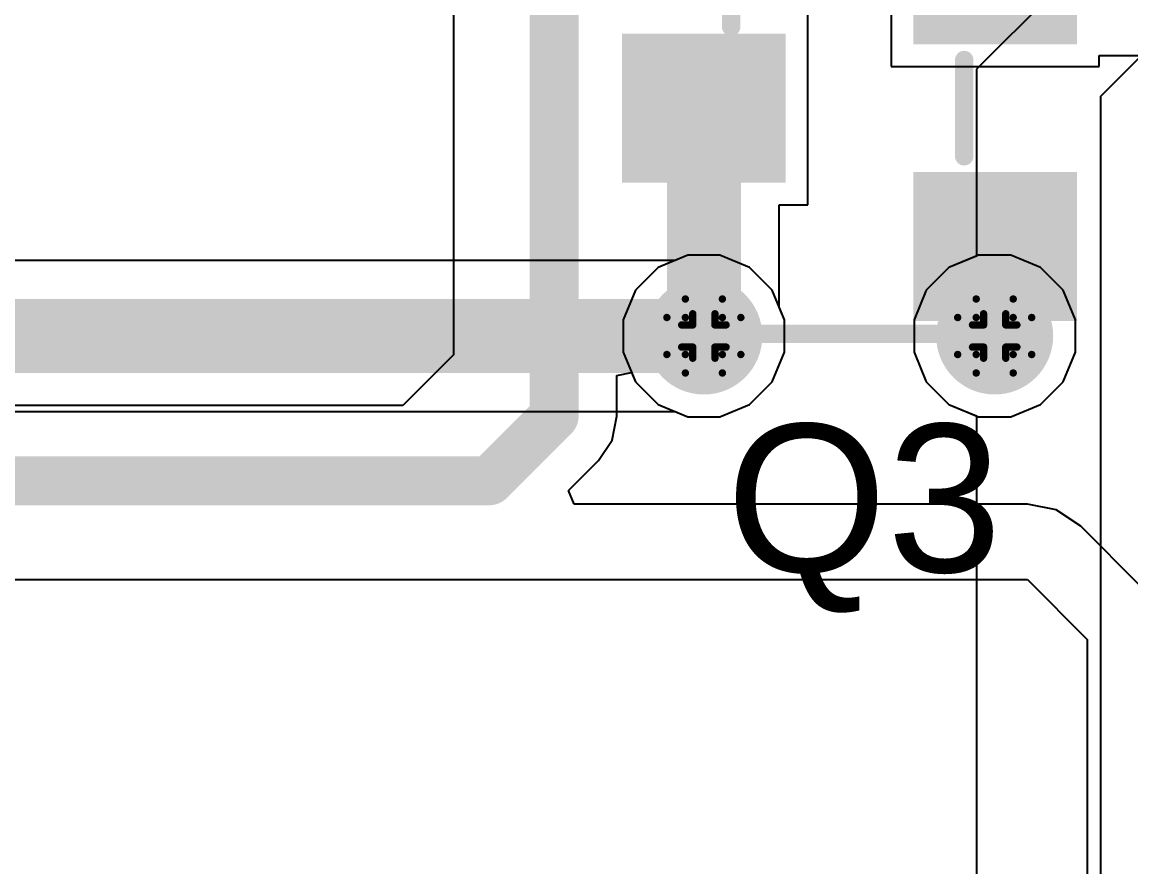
# Model space of a CAD drawing. Header units: inches. Extents: x -3 to 5259, y -3 to 5282.
# Drawn here: x 15.55 to 23.16, y 15.12 to 20.92 of the extents above; entities that cross this region are included whole.
import ezdxf

# ---------------------------------------------------------------- set-up
doc = ezdxf.new("R2010")
doc.units = ezdxf.units.IN
for name, color, linetype in [('Bottom Layer', 5, 'Continuous'), ('Bottom Solder', 6, 'Continuous'), ('Drill Drawing', 1, 'Continuous'), ('Layer 1', 16, 'Continuous'), ('Layer 2', 76, 'Continuous'), ('Top Layer', 1, 'Continuous'), ('Top Overlay', 2, 'Continuous'), ('Top Paste', 8, 'Continuous'), ('Top Solder', 216, 'Continuous'), ('Via Holes', 16, 'Continuous')]:
    doc.layers.add(name, color=color, linetype=linetype)
doc.styles.add('Arial', font='', dxfattribs={"height": 0.2})
doc.styles.get('Arial').set_extended_font_data('Arial')

# ---------------------------------------------------------------- blocks, each defined once
blk = doc.blocks.new('SOT_23_164')
at = {"layer": 'Top Layer'}
for points in [[(-0.41, 1.46), (0.41, 1.46), (0.41, 0.54), (-0.41, 0.54)], [(-1.36, -0.54), (-0.54, -0.54), (-0.54, -1.46), (-1.36, -1.46)], [(0.54, -0.54), (1.36, -0.54), (1.36, -1.46), (0.54, -1.46)]]:
    blk.add_hatch(color=1, dxfattribs=at).paths.add_polyline_path(points)
at = {"layer": 'Top Paste'}
for points in [[(-0.41, 1.46), (0.41, 1.46), (0.41, 0.54), (-0.41, 0.54)], [(-1.36, -0.54), (-0.54, -0.54), (-0.54, -1.46), (-1.36, -1.46)], [(0.54, -0.54), (1.36, -0.54), (1.36, -1.46), (0.54, -1.46)]]:
    blk.add_hatch(color=8, dxfattribs=at).paths.add_polyline_path(points)
at = {"layer": 'Top Solder'}
for points in [[(-0.5116, 1.5616), (0.5116, 1.5616), (0.5116, 0.4384), (-0.5116, 0.4384)], [(-1.4616, -0.4384), (-0.4384, -0.4384), (-0.4384, -1.5616), (-1.4616, -1.5616)], [(0.4384, -0.4384), (1.4616, -0.4384), (1.4616, -1.5616), (0.4384, -1.5616)]]:
    blk.add_hatch(color=216, dxfattribs=at).paths.add_polyline_path(points)
at = {"layer": 'Top Overlay'}
for points in [[(-1.5494, 0.8128, 0.127, 0.127, 0), (-1.5494, -0.5842, 0.127, 0.127, 0)], [(-1.5494, 0.8128, 0.127, 0.127, 0), (-0.5588, 0.8128, 0.127, 0.127, 0)], [(0.5588, 0.8128, 0.127, 0.127, 0), (1.5494, 0.8128, 0.127, 0.127, 0)], [(1.5494, 0.8128, 0.127, 0.127, 0), (1.5494, -0.5842, 0.127, 0.127, 0)], [(-0.3302, -0.7874, 0.127, 0.127, 0), (0.3302, -0.7874, 0.127, 0.127, 0)], [(-1.6764, -1.0414, 0.127, 0.127, 0), (-1.5494, -1.1684, 0.127, 0.127, 0)], [(-1.6764, -1.0414, 0.127, 0.127, 0), (-1.6764, -1.2954, 0.127, 0.127, 0)], [(-1.5494, -1.1684, 0.127, 0.127, 0), (-1.6764, -1.2954, 0.127, 0.127, 0)]]:
    blk.add_lwpolyline(points, format="xyseb", dxfattribs=at)
for points in [[(-1.5812, 0.8128, 0.0635, 0.0635, 1), (-1.5176, 0.8128, 0.0635, 0.0635, 1)], [(-1.5812, 0.8128, 0.0635, 0.0635, 1), (-1.5176, 0.8128, 0.0635, 0.0635, 1)], [(-0.5905, 0.8128, 0.0635, 0.0635, 1), (-0.5271, 0.8128, 0.0635, 0.0635, 1)], [(0.5271, 0.8128, 0.0635, 0.0635, 1), (0.5905, 0.8128, 0.0635, 0.0635, 1)], [(1.5176, 0.8128, 0.0635, 0.0635, 1), (1.5812, 0.8128, 0.0635, 0.0635, 1)], [(1.5176, 0.8128, 0.0635, 0.0635, 1), (1.5812, 0.8128, 0.0635, 0.0635, 1)], [(-1.5812, -0.5842, 0.0635, 0.0635, 1), (-1.5177, -0.5842, 0.0635, 0.0635, 1)], [(1.5177, -0.5842, 0.0635, 0.0635, 1), (1.5812, -0.5842, 0.0635, 0.0635, 1)], [(-0.3619, -0.7874, 0.0635, 0.0635, 1), (-0.2984, -0.7874, 0.0635, 0.0635, 1)], [(0.2984, -0.7874, 0.0635, 0.0635, 1), (0.3619, -0.7874, 0.0635, 0.0635, 1)], [(-1.7082, -1.0414, 0.0635, 0.0635, 1), (-1.6446, -1.0414, 0.0635, 0.0635, 1)], [(-1.7082, -1.0414, 0.0635, 0.0635, 1), (-1.6446, -1.0414, 0.0635, 0.0635, 1)], [(-1.5812, -1.1684, 0.0635, 0.0635, 1), (-1.5176, -1.1684, 0.0635, 0.0635, 1)], [(-1.5812, -1.1684, 0.0635, 0.0635, 1), (-1.5176, -1.1684, 0.0635, 0.0635, 1)], [(-1.7082, -1.2954, 0.0635, 0.0635, 1), (-1.6446, -1.2954, 0.0635, 0.0635, 1)], [(-1.7082, -1.2954, 0.0635, 0.0635, 1), (-1.6446, -1.2954, 0.0635, 0.0635, 1)]]:
    blk.add_lwpolyline(points, format="xyseb", close=True, dxfattribs=at)

msp = doc.modelspace()

# ---------------------------------------------------------------- hatches: boundary and pattern name
at = {"layer": 'Bottom Layer'}
h = msp.add_hatch(color=5, dxfattribs=at)
edge = h.paths.add_edge_path()
edge.add_arc((20.2278, 18.766), 0.3, 0, 360)
h = msp.add_hatch(color=5, dxfattribs=at)
edge = h.paths.add_edge_path()
edge.add_arc((22.2245, 18.766), 0.3, 0, 360)
at = {"layer": 'Bottom Solder'}
h = msp.add_hatch(color=6, dxfattribs=at)
edge = h.paths.add_edge_path()
edge.add_arc((20.2278, 18.766), 0.4016, 0, 360)
h = msp.add_hatch(color=6, dxfattribs=at)
edge = h.paths.add_edge_path()
edge.add_arc((22.2245, 18.766), 0.4016, 0, 360)
at = {"layer": 'Layer 1'}
h = msp.add_hatch(color=16, dxfattribs=at)
edge = h.paths.add_edge_path()
edge.add_arc((20.2278, 18.766), 0.3, 0, 360)
h = msp.add_hatch(color=16, dxfattribs=at)
edge = h.paths.add_edge_path()
edge.add_arc((22.2245, 18.766), 0.3, 0, 360)
at = {"layer": 'Layer 2'}
h = msp.add_hatch(color=76, dxfattribs=at)
edge = h.paths.add_edge_path()
edge.add_arc((20.2278, 18.766), 0.3, 0, 360)
h = msp.add_hatch(color=76, dxfattribs=at)
edge = h.paths.add_edge_path()
edge.add_arc((22.2245, 18.766), 0.3, 0, 360)
at = {"layer": 'Top Layer'}
msp.add_hatch(color=1, dxfattribs=at).paths.add_polyline_path([(22.5252, 19.3802), (21.9231, 19.3802), (21.9231, 18.7659), (22.5252, 18.7659)])
h = msp.add_hatch(color=1, dxfattribs=at)
edge = h.paths.add_edge_path()
edge.add_arc((20.2278, 18.766), 0.3, 0, 360)
h = msp.add_hatch(color=1, dxfattribs=at)
edge = h.paths.add_edge_path()
edge.add_arc((22.2245, 18.766), 0.3, 0, 360)
at = {"layer": 'Top Solder'}
h = msp.add_hatch(color=216, dxfattribs=at)
edge = h.paths.add_edge_path()
edge.add_arc((20.2278, 18.766), 0.4016, 0, 360)
h = msp.add_hatch(color=216, dxfattribs=at)
edge = h.paths.add_edge_path()
edge.add_arc((22.2245, 18.766), 0.4016, 0, 360)
at = {"layer": 'Via Holes'}
h = msp.add_hatch(color=7, dxfattribs=at)
edge = h.paths.add_edge_path()
edge.add_arc((20.2278, 18.766), 0.15, 0, 360)
h = msp.add_hatch(color=7, dxfattribs=at)
edge = h.paths.add_edge_path()
edge.add_arc((22.2245, 18.766), 0.15, 0, 360)

# ---------------------------------------------------------------- linework, layer by layer
at = {"layer": 'Bottom Layer'}
for p, q in [((20.0306, 19.2839), (2.032, 19.2839)), ((20.1176, 19.32), (20.0306, 19.2839)), ((20.338, 19.32), (20.1176, 19.32)), ((20.5416, 19.2356), (20.338, 19.32)), ((22.1143, 19.32), (21.9107, 19.2356)), ((22.3347, 19.32), (22.1143, 19.32)), ((22.5383, 19.2356), (22.3347, 19.32)), ((20.6975, 19.0798), (20.5416, 19.2356)), ((21.9107, 19.2356), (21.7549, 19.0798)), ((22.6942, 19.0798), (22.5383, 19.2356)), ((20.7818, 18.8762), (20.6975, 19.0798)), ((21.7549, 19.0798), (21.6705, 18.8762)), ((22.7785, 18.8762), (22.6942, 19.0798)), ((20.7818, 18.6558), (20.7818, 18.8762)), ((21.6705, 18.8762), (21.6705, 18.6558)), ((22.7785, 18.6558), (22.7785, 18.8762)), ((20.6975, 18.4521), (20.7818, 18.6558)), ((21.6705, 18.6558), (21.7549, 18.4521)), ((22.6942, 18.4521), (22.7785, 18.6558)), ((20.5416, 18.2963), (20.6975, 18.4521)), ((21.7549, 18.4521), (21.9107, 18.2963)), ((22.5383, 18.2963), (22.6942, 18.4521)), ((20.338, 18.212), (20.5416, 18.2963)), ((21.9107, 18.2963), (22.1143, 18.212)), ((22.3347, 18.212), (22.5383, 18.2963)), ((2.032, 18.248), (20.0306, 18.248)), ((20.0306, 18.248), (20.1176, 18.212)), ((20.1176, 18.212), (20.338, 18.212)), ((22.1143, 18.212), (22.3347, 18.212))]:
    msp.add_line(p, q, dxfattribs=at)
msp.add_lwpolyline([(1.748, 18.766, 0.508, 0.508, 0), (20.2278, 18.766, 0.508, 0.508, 0)], format="xyseb", dxfattribs=at)
msp.add_lwpolyline([(20.1008, 18.766, 0.254, 0.254, 1), (20.3548, 18.766, 0.254, 0.254, 1)], format="xyseb", close=True, dxfattribs=at)
at = {"layer": 'Drill Drawing'}
for points in [[(20.1008, 18.893, 0.0508, 0.0508, 0), (20.1008, 19.02, 0.0508, 0.0508, 0)], [(20.1008, 19.02, 0.0508, 0.0508, 0), (20.3548, 19.02, 0.0508, 0.0508, 0)], [(20.3548, 18.893, 0.0508, 0.0508, 0), (20.3548, 19.02, 0.0508, 0.0508, 0)], [(22.0975, 18.893, 0.0508, 0.0508, 0), (22.0975, 19.02, 0.0508, 0.0508, 0)], [(22.0975, 19.02, 0.0508, 0.0508, 0), (22.3515, 19.02, 0.0508, 0.0508, 0)], [(22.3515, 18.893, 0.0508, 0.0508, 0), (22.3515, 19.02, 0.0508, 0.0508, 0)], [(19.9738, 18.639, 0.0508, 0.0508, 0), (19.9738, 18.893, 0.0508, 0.0508, 0)], [(19.9738, 18.893, 0.0508, 0.0508, 0), (20.1008, 18.893, 0.0508, 0.0508, 0)], [(20.1516, 18.8422, 0.0508, 0.0508, 0), (20.1516, 18.9184, 0.0508, 0.0508, 0)], [(20.1516, 18.9184, 0.0508, 0.0508, 0), (20.304, 18.9184, 0.0508, 0.0508, 0)], [(20.304, 18.8422, 0.0508, 0.0508, 0), (20.304, 18.9184, 0.0508, 0.0508, 0)], [(20.3548, 18.893, 0.0508, 0.0508, 0), (20.4818, 18.893, 0.0508, 0.0508, 0)], [(20.4818, 18.639, 0.0508, 0.0508, 0), (20.4818, 18.893, 0.0508, 0.0508, 0)], [(21.9705, 18.639, 0.0508, 0.0508, 0), (21.9705, 18.893, 0.0508, 0.0508, 0)], [(21.9705, 18.893, 0.0508, 0.0508, 0), (22.0975, 18.893, 0.0508, 0.0508, 0)], [(22.1483, 18.8422, 0.0508, 0.0508, 0), (22.1483, 18.9184, 0.0508, 0.0508, 0)], [(22.1483, 18.9184, 0.0508, 0.0508, 0), (22.3007, 18.9184, 0.0508, 0.0508, 0)], [(22.3007, 18.8422, 0.0508, 0.0508, 0), (22.3007, 18.9184, 0.0508, 0.0508, 0)], [(22.3515, 18.893, 0.0508, 0.0508, 0), (22.4785, 18.893, 0.0508, 0.0508, 0)], [(22.4785, 18.639, 0.0508, 0.0508, 0), (22.4785, 18.893, 0.0508, 0.0508, 0)], [(20.0754, 18.6898, 0.0508, 0.0508, 0), (20.0754, 18.8422, 0.0508, 0.0508, 0)], [(20.0754, 18.8422, 0.0508, 0.0508, 0), (20.1516, 18.8422, 0.0508, 0.0508, 0)], [(20.304, 18.8422, 0.0508, 0.0508, 0), (20.3802, 18.8422, 0.0508, 0.0508, 0)], [(20.3802, 18.6898, 0.0508, 0.0508, 0), (20.3802, 18.8422, 0.0508, 0.0508, 0)], [(22.0721, 18.6898, 0.0508, 0.0508, 0), (22.0721, 18.8422, 0.0508, 0.0508, 0)], [(22.0721, 18.8422, 0.0508, 0.0508, 0), (22.1483, 18.8422, 0.0508, 0.0508, 0)], [(22.3007, 18.8422, 0.0508, 0.0508, 0), (22.3769, 18.8422, 0.0508, 0.0508, 0)], [(22.3769, 18.6898, 0.0508, 0.0508, 0), (22.3769, 18.8422, 0.0508, 0.0508, 0)], [(19.9738, 18.639, 0.0508, 0.0508, 0), (20.1008, 18.639, 0.0508, 0.0508, 0)], [(20.0754, 18.6898, 0.0508, 0.0508, 0), (20.1516, 18.6898, 0.0508, 0.0508, 0)], [(20.1008, 18.512, 0.0508, 0.0508, 0), (20.1008, 18.639, 0.0508, 0.0508, 0)], [(20.1516, 18.6136, 0.0508, 0.0508, 0), (20.1516, 18.6898, 0.0508, 0.0508, 0)], [(20.304, 18.6898, 0.0508, 0.0508, 0), (20.3802, 18.6898, 0.0508, 0.0508, 0)], [(20.304, 18.6136, 0.0508, 0.0508, 0), (20.304, 18.6898, 0.0508, 0.0508, 0)], [(20.3548, 18.639, 0.0508, 0.0508, 0), (20.4818, 18.639, 0.0508, 0.0508, 0)], [(20.3548, 18.512, 0.0508, 0.0508, 0), (20.3548, 18.639, 0.0508, 0.0508, 0)], [(21.9705, 18.639, 0.0508, 0.0508, 0), (22.0975, 18.639, 0.0508, 0.0508, 0)], [(22.0721, 18.6898, 0.0508, 0.0508, 0), (22.1483, 18.6898, 0.0508, 0.0508, 0)], [(22.0975, 18.512, 0.0508, 0.0508, 0), (22.0975, 18.639, 0.0508, 0.0508, 0)], [(22.1483, 18.6136, 0.0508, 0.0508, 0), (22.1483, 18.6898, 0.0508, 0.0508, 0)], [(22.3007, 18.6898, 0.0508, 0.0508, 0), (22.3769, 18.6898, 0.0508, 0.0508, 0)], [(22.3007, 18.6136, 0.0508, 0.0508, 0), (22.3007, 18.6898, 0.0508, 0.0508, 0)], [(22.3515, 18.639, 0.0508, 0.0508, 0), (22.4785, 18.639, 0.0508, 0.0508, 0)], [(22.3515, 18.512, 0.0508, 0.0508, 0), (22.3515, 18.639, 0.0508, 0.0508, 0)], [(20.1516, 18.6136, 0.0508, 0.0508, 0), (20.304, 18.6136, 0.0508, 0.0508, 0)], [(22.1483, 18.6136, 0.0508, 0.0508, 0), (22.3007, 18.6136, 0.0508, 0.0508, 0)], [(20.1008, 18.512, 0.0508, 0.0508, 0), (20.3548, 18.512, 0.0508, 0.0508, 0)], [(22.0975, 18.512, 0.0508, 0.0508, 0), (22.3515, 18.512, 0.0508, 0.0508, 0)]]:
    msp.add_lwpolyline(points, format="xyseb", dxfattribs=at)
for points in [[(20.0881, 19.02, 0.0254, 0.0254, 1), (20.1135, 19.02, 0.0254, 0.0254, 1)], [(20.0881, 19.02, 0.0254, 0.0254, 1), (20.1135, 19.02, 0.0254, 0.0254, 1)], [(20.3421, 19.02, 0.0254, 0.0254, 1), (20.3675, 19.02, 0.0254, 0.0254, 1)], [(20.3421, 19.02, 0.0254, 0.0254, 1), (20.3675, 19.02, 0.0254, 0.0254, 1)], [(22.0848, 19.02, 0.0254, 0.0254, 1), (22.1102, 19.02, 0.0254, 0.0254, 1)], [(22.0848, 19.02, 0.0254, 0.0254, 1), (22.1102, 19.02, 0.0254, 0.0254, 1)], [(22.3388, 19.02, 0.0254, 0.0254, 1), (22.3642, 19.02, 0.0254, 0.0254, 1)], [(22.3388, 19.02, 0.0254, 0.0254, 1), (22.3642, 19.02, 0.0254, 0.0254, 1)], [(19.9611, 18.893, 0.0254, 0.0254, 1), (19.9865, 18.893, 0.0254, 0.0254, 1)], [(19.9611, 18.893, 0.0254, 0.0254, 1), (19.9865, 18.893, 0.0254, 0.0254, 1)], [(20.0881, 18.893, 0.0254, 0.0254, 1), (20.1135, 18.893, 0.0254, 0.0254, 1)], [(20.0881, 18.893, 0.0254, 0.0254, 1), (20.1135, 18.893, 0.0254, 0.0254, 1)], [(20.1389, 18.9184, 0.0254, 0.0254, 1), (20.1643, 18.9184, 0.0254, 0.0254, 1)], [(20.1389, 18.9184, 0.0254, 0.0254, 1), (20.1643, 18.9184, 0.0254, 0.0254, 1)], [(20.2913, 18.9184, 0.0254, 0.0254, 1), (20.3167, 18.9184, 0.0254, 0.0254, 1)], [(20.2913, 18.9184, 0.0254, 0.0254, 1), (20.3167, 18.9184, 0.0254, 0.0254, 1)], [(20.3421, 18.893, 0.0254, 0.0254, 1), (20.3675, 18.893, 0.0254, 0.0254, 1)], [(20.3421, 18.893, 0.0254, 0.0254, 1), (20.3675, 18.893, 0.0254, 0.0254, 1)], [(20.4691, 18.893, 0.0254, 0.0254, 1), (20.4945, 18.893, 0.0254, 0.0254, 1)], [(20.4691, 18.893, 0.0254, 0.0254, 1), (20.4945, 18.893, 0.0254, 0.0254, 1)], [(21.9578, 18.893, 0.0254, 0.0254, 1), (21.9832, 18.893, 0.0254, 0.0254, 1)], [(21.9578, 18.893, 0.0254, 0.0254, 1), (21.9832, 18.893, 0.0254, 0.0254, 1)], [(22.0848, 18.893, 0.0254, 0.0254, 1), (22.1102, 18.893, 0.0254, 0.0254, 1)], [(22.0848, 18.893, 0.0254, 0.0254, 1), (22.1102, 18.893, 0.0254, 0.0254, 1)], [(22.1356, 18.9184, 0.0254, 0.0254, 1), (22.161, 18.9184, 0.0254, 0.0254, 1)], [(22.1356, 18.9184, 0.0254, 0.0254, 1), (22.161, 18.9184, 0.0254, 0.0254, 1)], [(22.288, 18.9184, 0.0254, 0.0254, 1), (22.3134, 18.9184, 0.0254, 0.0254, 1)], [(22.288, 18.9184, 0.0254, 0.0254, 1), (22.3134, 18.9184, 0.0254, 0.0254, 1)], [(22.3388, 18.893, 0.0254, 0.0254, 1), (22.3642, 18.893, 0.0254, 0.0254, 1)], [(22.3388, 18.893, 0.0254, 0.0254, 1), (22.3642, 18.893, 0.0254, 0.0254, 1)], [(22.4658, 18.893, 0.0254, 0.0254, 1), (22.4912, 18.893, 0.0254, 0.0254, 1)], [(22.4658, 18.893, 0.0254, 0.0254, 1), (22.4912, 18.893, 0.0254, 0.0254, 1)], [(20.0627, 18.8422, 0.0254, 0.0254, 1), (20.0881, 18.8422, 0.0254, 0.0254, 1)], [(20.0627, 18.8422, 0.0254, 0.0254, 1), (20.0881, 18.8422, 0.0254, 0.0254, 1)], [(20.1389, 18.8422, 0.0254, 0.0254, 1), (20.1643, 18.8422, 0.0254, 0.0254, 1)], [(20.1389, 18.8422, 0.0254, 0.0254, 1), (20.1643, 18.8422, 0.0254, 0.0254, 1)], [(20.2913, 18.8422, 0.0254, 0.0254, 1), (20.3167, 18.8422, 0.0254, 0.0254, 1)], [(20.2913, 18.8422, 0.0254, 0.0254, 1), (20.3167, 18.8422, 0.0254, 0.0254, 1)], [(20.3675, 18.8422, 0.0254, 0.0254, 1), (20.3929, 18.8422, 0.0254, 0.0254, 1)], [(20.3675, 18.8422, 0.0254, 0.0254, 1), (20.3929, 18.8422, 0.0254, 0.0254, 1)], [(22.0594, 18.8422, 0.0254, 0.0254, 1), (22.0848, 18.8422, 0.0254, 0.0254, 1)], [(22.0594, 18.8422, 0.0254, 0.0254, 1), (22.0848, 18.8422, 0.0254, 0.0254, 1)], [(22.1356, 18.8422, 0.0254, 0.0254, 1), (22.161, 18.8422, 0.0254, 0.0254, 1)], [(22.1356, 18.8422, 0.0254, 0.0254, 1), (22.161, 18.8422, 0.0254, 0.0254, 1)], [(22.288, 18.8422, 0.0254, 0.0254, 1), (22.3134, 18.8422, 0.0254, 0.0254, 1)], [(22.288, 18.8422, 0.0254, 0.0254, 1), (22.3134, 18.8422, 0.0254, 0.0254, 1)], [(22.3642, 18.8422, 0.0254, 0.0254, 1), (22.3896, 18.8422, 0.0254, 0.0254, 1)], [(22.3642, 18.8422, 0.0254, 0.0254, 1), (22.3896, 18.8422, 0.0254, 0.0254, 1)], [(19.9611, 18.639, 0.0254, 0.0254, 1), (19.9865, 18.639, 0.0254, 0.0254, 1)], [(19.9611, 18.639, 0.0254, 0.0254, 1), (19.9865, 18.639, 0.0254, 0.0254, 1)], [(20.0627, 18.6898, 0.0254, 0.0254, 1), (20.0881, 18.6898, 0.0254, 0.0254, 1)], [(20.0627, 18.6898, 0.0254, 0.0254, 1), (20.0881, 18.6898, 0.0254, 0.0254, 1)], [(20.0881, 18.639, 0.0254, 0.0254, 1), (20.1135, 18.639, 0.0254, 0.0254, 1)], [(20.0881, 18.639, 0.0254, 0.0254, 1), (20.1135, 18.639, 0.0254, 0.0254, 1)], [(20.1389, 18.6898, 0.0254, 0.0254, 1), (20.1643, 18.6898, 0.0254, 0.0254, 1)], [(20.1389, 18.6898, 0.0254, 0.0254, 1), (20.1643, 18.6898, 0.0254, 0.0254, 1)], [(20.2913, 18.6898, 0.0254, 0.0254, 1), (20.3167, 18.6898, 0.0254, 0.0254, 1)], [(20.2913, 18.6898, 0.0254, 0.0254, 1), (20.3167, 18.6898, 0.0254, 0.0254, 1)], [(20.3421, 18.639, 0.0254, 0.0254, 1), (20.3675, 18.639, 0.0254, 0.0254, 1)], [(20.3421, 18.639, 0.0254, 0.0254, 1), (20.3675, 18.639, 0.0254, 0.0254, 1)], [(20.3675, 18.6898, 0.0254, 0.0254, 1), (20.3929, 18.6898, 0.0254, 0.0254, 1)], [(20.3675, 18.6898, 0.0254, 0.0254, 1), (20.3929, 18.6898, 0.0254, 0.0254, 1)], [(20.4691, 18.639, 0.0254, 0.0254, 1), (20.4945, 18.639, 0.0254, 0.0254, 1)], [(20.4691, 18.639, 0.0254, 0.0254, 1), (20.4945, 18.639, 0.0254, 0.0254, 1)], [(21.9578, 18.639, 0.0254, 0.0254, 1), (21.9832, 18.639, 0.0254, 0.0254, 1)], [(21.9578, 18.639, 0.0254, 0.0254, 1), (21.9832, 18.639, 0.0254, 0.0254, 1)], [(22.0594, 18.6898, 0.0254, 0.0254, 1), (22.0848, 18.6898, 0.0254, 0.0254, 1)], [(22.0594, 18.6898, 0.0254, 0.0254, 1), (22.0848, 18.6898, 0.0254, 0.0254, 1)], [(22.0848, 18.639, 0.0254, 0.0254, 1), (22.1102, 18.639, 0.0254, 0.0254, 1)], [(22.0848, 18.639, 0.0254, 0.0254, 1), (22.1102, 18.639, 0.0254, 0.0254, 1)], [(22.1356, 18.6898, 0.0254, 0.0254, 1), (22.161, 18.6898, 0.0254, 0.0254, 1)], [(22.1356, 18.6898, 0.0254, 0.0254, 1), (22.161, 18.6898, 0.0254, 0.0254, 1)], [(22.288, 18.6898, 0.0254, 0.0254, 1), (22.3134, 18.6898, 0.0254, 0.0254, 1)], [(22.288, 18.6898, 0.0254, 0.0254, 1), (22.3134, 18.6898, 0.0254, 0.0254, 1)], [(22.3388, 18.639, 0.0254, 0.0254, 1), (22.3642, 18.639, 0.0254, 0.0254, 1)], [(22.3388, 18.639, 0.0254, 0.0254, 1), (22.3642, 18.639, 0.0254, 0.0254, 1)], [(22.3642, 18.6898, 0.0254, 0.0254, 1), (22.3896, 18.6898, 0.0254, 0.0254, 1)], [(22.3642, 18.6898, 0.0254, 0.0254, 1), (22.3896, 18.6898, 0.0254, 0.0254, 1)], [(22.4658, 18.639, 0.0254, 0.0254, 1), (22.4912, 18.639, 0.0254, 0.0254, 1)], [(22.4658, 18.639, 0.0254, 0.0254, 1), (22.4912, 18.639, 0.0254, 0.0254, 1)], [(20.1389, 18.6136, 0.0254, 0.0254, 1), (20.1643, 18.6136, 0.0254, 0.0254, 1)], [(20.1389, 18.6136, 0.0254, 0.0254, 1), (20.1643, 18.6136, 0.0254, 0.0254, 1)], [(20.2913, 18.6136, 0.0254, 0.0254, 1), (20.3167, 18.6136, 0.0254, 0.0254, 1)], [(20.2913, 18.6136, 0.0254, 0.0254, 1), (20.3167, 18.6136, 0.0254, 0.0254, 1)], [(22.1356, 18.6136, 0.0254, 0.0254, 1), (22.161, 18.6136, 0.0254, 0.0254, 1)], [(22.1356, 18.6136, 0.0254, 0.0254, 1), (22.161, 18.6136, 0.0254, 0.0254, 1)], [(22.288, 18.6136, 0.0254, 0.0254, 1), (22.3134, 18.6136, 0.0254, 0.0254, 1)], [(22.288, 18.6136, 0.0254, 0.0254, 1), (22.3134, 18.6136, 0.0254, 0.0254, 1)], [(20.0881, 18.512, 0.0254, 0.0254, 1), (20.1135, 18.512, 0.0254, 0.0254, 1)], [(20.0881, 18.512, 0.0254, 0.0254, 1), (20.1135, 18.512, 0.0254, 0.0254, 1)], [(20.3421, 18.512, 0.0254, 0.0254, 1), (20.3675, 18.512, 0.0254, 0.0254, 1)], [(20.3421, 18.512, 0.0254, 0.0254, 1), (20.3675, 18.512, 0.0254, 0.0254, 1)], [(22.0848, 18.512, 0.0254, 0.0254, 1), (22.1102, 18.512, 0.0254, 0.0254, 1)], [(22.0848, 18.512, 0.0254, 0.0254, 1), (22.1102, 18.512, 0.0254, 0.0254, 1)], [(22.3388, 18.512, 0.0254, 0.0254, 1), (22.3642, 18.512, 0.0254, 0.0254, 1)], [(22.3388, 18.512, 0.0254, 0.0254, 1), (22.3642, 18.512, 0.0254, 0.0254, 1)]]:
    msp.add_lwpolyline(points, format="xyseb", close=True, dxfattribs=at)
at = {"layer": 'Layer 1'}
for p, q in [((20.1176, 19.32), (19.914, 19.2356)), ((20.338, 19.32), (20.1176, 19.32)), ((20.5416, 19.2356), (20.338, 19.32)), ((19.914, 19.2356), (19.7581, 19.0798)), ((20.6975, 19.0798), (20.5416, 19.2356)), ((19.7581, 19.0798), (19.6738, 18.8762)), ((20.7818, 18.8762), (20.6975, 19.0798)), ((19.6738, 18.8762), (19.6738, 18.6558)), ((20.7818, 18.6558), (20.7818, 18.8762)), ((19.6738, 18.6558), (19.7581, 18.4521)), ((20.6975, 18.4521), (20.7818, 18.6558)), ((19.7581, 18.4521), (19.914, 18.2963)), ((20.5416, 18.2963), (20.6975, 18.4521)), ((19.914, 18.2963), (20.1176, 18.212)), ((20.338, 18.212), (20.5416, 18.2963)), ((20.1176, 18.212), (20.338, 18.212))]:
    msp.add_line(p, q, dxfattribs=at)
at = {"layer": 'Layer 2'}
for p, q in [((23.092, 21.59), (22.0995, 20.5975)), ((22.9534, 20.4134), (23.443, 20.903)), ((22.0995, 20.5975), (22.0995, 19.3138)), ((22.9534, 5.7525), (22.9534, 20.4134)), ((20.1176, 19.32), (19.914, 19.2356)), ((20.338, 19.32), (20.1176, 19.32)), ((20.5416, 19.2356), (20.338, 19.32)), ((22.0995, 19.3138), (21.9107, 19.2356)), ((19.914, 19.2356), (19.7581, 19.0798)), ((20.6975, 19.0798), (20.5416, 19.2356)), ((21.9107, 19.2356), (21.7549, 19.0798)), ((19.7581, 19.0798), (19.6738, 18.8762)), ((20.7818, 18.8762), (20.6975, 19.0798)), ((21.7549, 19.0798), (21.6705, 18.8762)), ((19.6738, 18.8762), (19.6738, 18.6558)), ((20.7818, 18.6558), (20.7818, 18.8762)), ((21.6705, 18.8762), (21.6705, 18.6558)), ((19.6738, 18.6558), (19.7581, 18.4521)), ((20.6975, 18.4521), (20.7818, 18.6558)), ((21.6705, 18.6558), (21.7549, 18.4521)), ((19.7581, 18.4521), (19.914, 18.2963)), ((20.5416, 18.2963), (20.6975, 18.4521)), ((21.7549, 18.4521), (21.9107, 18.2963)), ((19.914, 18.2963), (20.1176, 18.212)), ((20.338, 18.212), (20.5416, 18.2963)), ((21.9107, 18.2963), (22.0995, 18.2181)), ((20.1176, 18.212), (20.338, 18.212)), ((22.0995, 18.2181), (22.0995, 6.0721))]:
    msp.add_line(p, q, dxfattribs=at)
at = {"layer": 'Top Layer'}
for p, q in [((18.5088, 23.8142), (18.5088, 18.6358)), ((21.5138, 21.5476), (21.5138, 20.6162)), ((20.9418, 19.6662), (20.9418, 20.9942)), ((22.9418, 20.6162), (22.9418, 20.6917)), ((22.9418, 20.6917), (23.2539, 20.6917)), ((21.5138, 20.6162), (22.9418, 20.6162)), ((20.7458, 18.9632), (20.7458, 19.6662)), ((20.7458, 19.6662), (20.9418, 19.6662)), ((20.7818, 18.8762), (20.7458, 18.9632)), ((20.7818, 18.6558), (20.7818, 18.8762)), ((20.6975, 18.4521), (20.7818, 18.6558)), ((18.5088, 18.6358), (18.161, 18.288)), ((19.6301, 18.4957), (19.7317, 18.5159)), ((19.7317, 18.5159), (19.7581, 18.4521)), ((19.6301, 18.2159), (19.6301, 18.4957)), ((19.7581, 18.4521), (19.914, 18.2963)), ((20.5416, 18.2963), (20.6975, 18.4521)), ((18.161, 18.288), (0.8801, 18.288)), ((19.914, 18.2963), (20.1176, 18.212)), ((20.338, 18.212), (20.5416, 18.2963)), ((19.5974, 18.0514), (19.6301, 18.2159)), ((20.1176, 18.212), (20.338, 18.212)), ((19.5042, 17.9118), (19.5974, 18.0514)), ((19.2984, 17.706), (19.5042, 17.9118)), ((19.3372, 17.6122), (19.2984, 17.706)), ((22.4486, 17.6122), (19.3372, 17.6122)), ((22.6469, 17.5727), (22.4486, 17.6122)), ((22.8149, 17.4604), (22.6469, 17.5727)), ((23.2262, 17.0491), (22.8149, 17.4604)), ((0.0762, 17.0942), (22.4486, 17.0942)), ((22.4486, 17.0942), (22.86, 16.6828)), ((22.86, 16.6828), (22.86, 7.7495))]:
    msp.add_line(p, q, dxfattribs=at)
for points in [[(19.2001, 18.2159, 0.3356, 0.3356, 0), (19.2001, 22.2778, 0.3356, 0.3356, 0)], [(20.2278, 18.766, 0.508, 0.508, 0), (20.2278, 20.3302, 0.508, 0.508, 0)], [(18.7559, 17.7718, 0.3356, 0.3356, 0), (19.2001, 18.2159, 0.3356, 0.3356, 0)], [(0.4583, 17.7718, 0.3356, 0.3356, 0), (18.7559, 17.7718, 0.3356, 0.3356, 0)]]:
    msp.add_lwpolyline(points, format="xyseb", dxfattribs=at)
for points in [[(20.1008, 20.3302, 0.254, 0.254, 1), (20.3548, 20.3302, 0.254, 0.254, 1)], [(20.1008, 18.766, 0.254, 0.254, 1), (20.3548, 18.766, 0.254, 0.254, 1)], [(19.1162, 18.2159, 0.1678, 0.1678, 1), (19.284, 18.2159, 0.1678, 0.1678, 1)], [(19.1162, 18.2159, 0.1678, 0.1678, 1), (19.284, 18.2159, 0.1678, 0.1678, 1)], [(18.672, 17.7718, 0.1678, 0.1678, 1), (18.8398, 17.7718, 0.1678, 0.1678, 1)], [(18.672, 17.7718, 0.1678, 0.1678, 1), (18.8398, 17.7718, 0.1678, 0.1678, 1)]]:
    msp.add_lwpolyline(points, format="xyseb", close=True, dxfattribs=at)

# ---------------------------------------------------------------- block references
at = {"rotation": 90}
msp.add_blockref('SOT_23_164', (21.2278, 20.3302), dxfattribs=at)

# ---------------------------------------------------------------- texts
at = {"layer": 'Top Overlay', "style": 'Arial'}
msp.add_text('Q3', height=1.016, dxfattribs=at).set_placement((20.3813, 17.1452))

doc.saveas('drawing.dxf')
